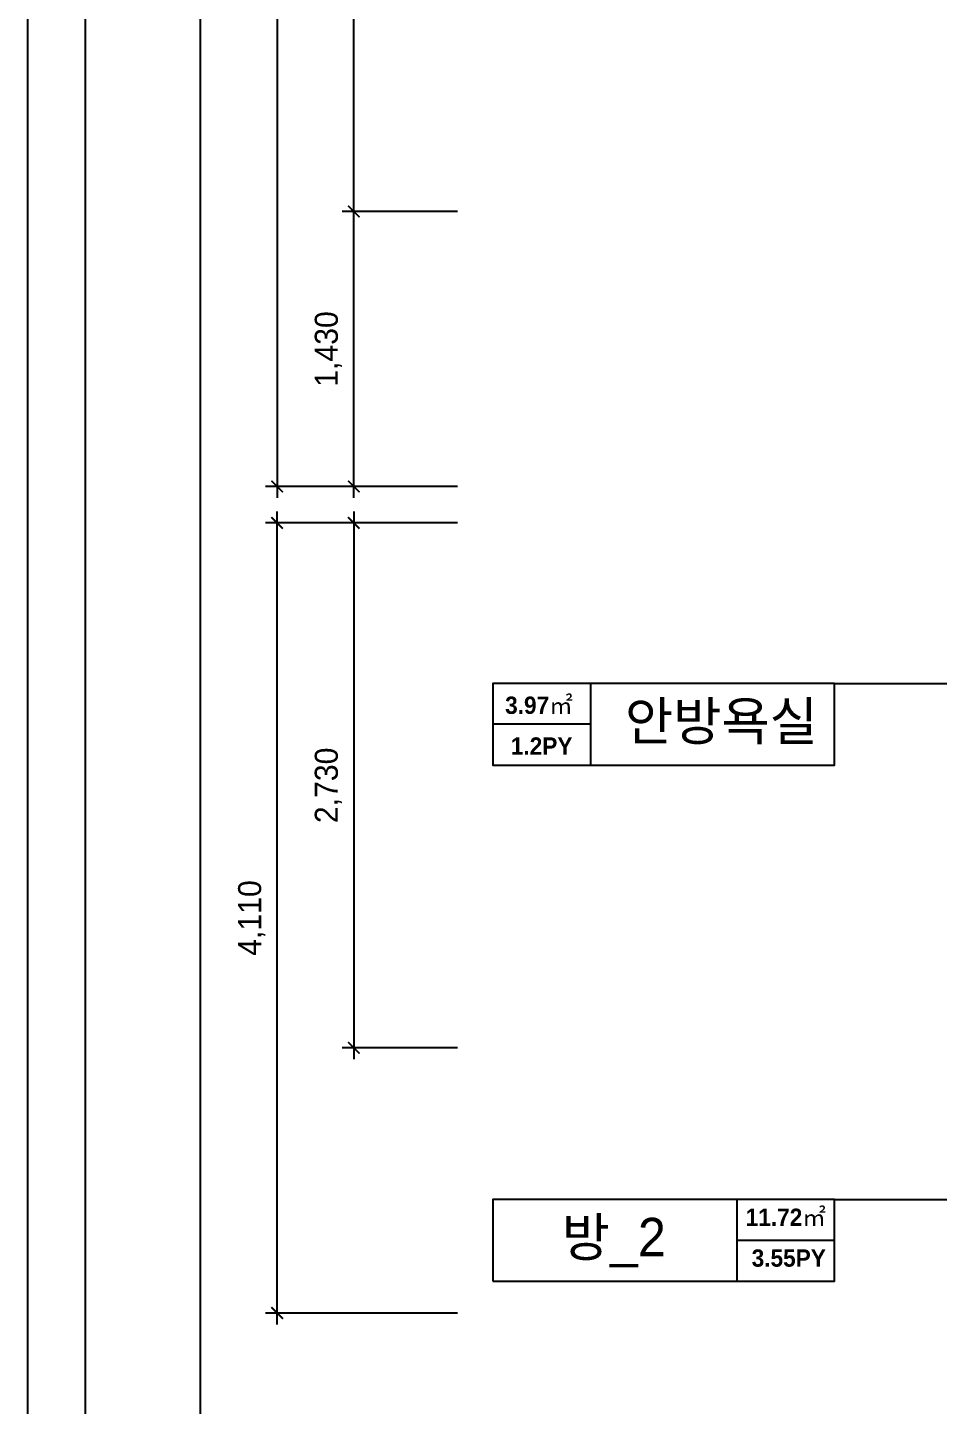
# Model space of a CAD drawing. Header units: inches. Extents: x 3778 to 56227, y -16914 to 35091.
# Drawn here: x 4378 to 9119, y 7194 to 14362 of the extents above; entities that cross this region are included whole.
import ezdxf
from ezdxf.enums import TextEntityAlignment as Align

# ---------------------------------------------------------------- set-up
doc = ezdxf.new("R2010")
doc.units = ezdxf.units.IN
doc.header["$LTSCALE"] = 100
doc.header["$MEASUREMENT"] = 0
doc.header["$PDSIZE"] = 700.071425
for name, color, linetype in [('0-ELC TEXT', 7, 'Continuous'), ('03-TEXT', 3, 'Continuous'), ('07-DIM WAL', 5, 'Continuous'), ('F-SYM', 7, 'Continuous'), ('FORM(YOURNAME)-11', 1, 'Continuous')]:
    doc.layers.add(name, color=color, linetype=linetype)
doc.styles.add('HY 울릉도 L', font='')
doc.styles.add('YOURNAME', font='HY울릉도M.TTF')
doc.styles.add('넥슨고딕', font='NEXONLv1GothicBold.ttf')
doc.styles.add('코레일둥고', font='Korail_Round_Gothic_Medium.ttf')
doc.styles.get('HY 울릉도 L').set_extended_font_data('HY울릉도L')
doc.dimstyles.new('60', dxfattribs={"dimscale": 60, "dimtxt": 2, "dimasz": 1, "dimexe": 1, "dimexo": 1, "dimgap": 1, "dimtad": 1, "dimdec": 0, "dimrnd": 0.05, "dimdsep": 46, "dimlunit": 6, "dimtxsty": 'HY 울릉도 L', "dimblk": 'ARCHTICK', "dimcen": 2.5, "dimdle": 1, "dimclrd": 133, "dimclre": 133, "dimclrt": 30, "dimadec": 0, "dimazin": 0, "dimtfac": 1, "dimtdec": 0, "dimtix": 1, "dimtmove": 2, "dimatfit": 3, "dimldrblk": 'ARCHTICK', "dimfxl": 0, "dimlwd": -1, "dimlwe": -1, "dimarcsym": 0})

# ---------------------------------------------------------------- blocks, each defined once
blk = doc.blocks.new('FORM-PLAN')
at = {"layer": 'Defpoints', "color": 158}
for points in [[(-71444, -2285), (10556, -2285), (10556, 55115), (-71444, 55115)], [(-69444, 53115), (-64, 53115), (-64, 1215), (-69444, 1215)]]:
    blk.add_lwpolyline(points, close=True, dxfattribs=at)
at = {"layer": 'FORM(YOURNAME)-11', "color": 250}
blk.add_lwpolyline([(-72444, -3285), (11556, -3285), (11556, 56115), (-72444, 56115)], close=True, dxfattribs=at)
at = {"layer": 'FORM(YOURNAME)-11', "color": 3, "style": 'YOURNAME'}
for tag, height, p in [('1', 450, (9905, 18188)), ('2', 450, (9905, 17544)), ('3', 450, (9905, 16257)), ('4', 450, (9905, 14326)), ('5', 515, (9905, 12009)), ('6', 515, (9905, 9757)), ('7', 515, (9905, 7504)), ('8', 515, (9905, 5252)), ('9', 515, (9905, 2999)), ('10', 515, (5655, 811)), ('11', 515, (9905, 747)), ('12', 515, (5655, -1441)), ('13', 515, (9905, -1441))]:
    blk.add_attdef(tag, text='', height=height, dxfattribs=at).set_placement(p, align=Align.MIDDLE_RIGHT)
blk = doc.blocks.new('*U629')
at = {"layer": 'F-SYM', "xscale": 0.3, "yscale": 0.3, "zscale": 0.3}
blk.add_blockref('FORM-PLAN', (26111.1, 4780.9), dxfattribs=at)
blk = doc.blocks.new('_ArchTick')
at = {"color": 0, "linetype": 'ByBlock', "const_width": 0.15}
blk.add_lwpolyline([(-0.5, -0.5), (0.5, 0.5)], dxfattribs=at)
blk = doc.blocks.new('*D125')
at = {"layer": '07-DIM WAL', "color": 133}
for p, q in [((5676.8, 7614.4), (5676.8, 11844.4)), ((6615.8, 11784.4), (5616.8, 11784.4)), ((6615.8, 7674.4), (5616.8, 7674.4))]:
    blk.add_line(p, q, dxfattribs=at)
at = {"layer": 'Defpoints', "color": 0}
for p in [(5676.8, 11784.4), (6675.8, 11784.4), (6675.8, 7674.4)]:
    blk.add_point(p, dxfattribs=at)
at = {"layer": '07-DIM WAL', "color": 133, "xscale": 60, "yscale": 60, "zscale": 60}
for p, rotation in [((5676.8, 11784.4), 90), ((5676.8, 7674.4), 270)]:
    blk.add_blockref('_ArchTick', p, dxfattribs=dict(at, rotation=rotation))
at = {"layer": '07-DIM WAL', "color": 30, "insert": (5544.9, 9729.4), "char_height": 120, "attachment_point": 5, "rotation": 90, "style": 'HY 울릉도 L'}
blk.add_mtext('4,110', dxfattribs=at)
blk = doc.blocks.new('*D126')
at = {"layer": '07-DIM WAL', "color": 133}
for p, q in [((6075.8, 11844.4), (6075.8, 8994.4)), ((6615.8, 11784.4), (6015.8, 11784.4)), ((6615.8, 9054.4), (6015.8, 9054.4))]:
    blk.add_line(p, q, dxfattribs=at)
at = {"layer": 'Defpoints', "color": 0}
for p in [(6675.8, 11784.4), (6075.8, 9054.4), (6675.8, 9054.4)]:
    blk.add_point(p, dxfattribs=at)
at = {"layer": '07-DIM WAL', "color": 133, "xscale": 60, "yscale": 60, "zscale": 60}
for p, rotation in [((6075.8, 11784.4), 90), ((6075.8, 9054.4), 270)]:
    blk.add_blockref('_ArchTick', p, dxfattribs=dict(at, rotation=rotation))
at = {"layer": '07-DIM WAL', "color": 30, "insert": (5943.8, 10419.4), "char_height": 120, "attachment_point": 5, "rotation": 90, "style": 'HY 울릉도 L'}
blk.add_mtext('2,730', dxfattribs=at)
blk = doc.blocks.new('*D127')
at = {"layer": '07-DIM WAL', "color": 133}
for p, q in [((5676.8, 18429.4), (5676.8, 11914.4)), ((6615.8, 18369.4), (5616.8, 18369.4)), ((6615.8, 11974.4), (5616.8, 11974.4))]:
    blk.add_line(p, q, dxfattribs=at)
at = {"layer": 'Defpoints', "color": 0}
for p in [(6675.8, 18369.4), (5676.8, 11974.4), (6675.8, 11974.4)]:
    blk.add_point(p, dxfattribs=at)
at = {"layer": '07-DIM WAL', "color": 133, "xscale": 60, "yscale": 60, "zscale": 60}
for p, rotation in [((5676.8, 18369.4), 90), ((5676.8, 11974.4), 270)]:
    blk.add_blockref('_ArchTick', p, dxfattribs=dict(at, rotation=rotation))
at = {"layer": '07-DIM WAL', "color": 30, "insert": (5544.8, 15171.9), "char_height": 120, "attachment_point": 5, "rotation": 90, "style": 'HY 울릉도 L'}
blk.add_mtext('6,395', dxfattribs=at)
blk = doc.blocks.new('*D128')
at = {"layer": '07-DIM WAL', "color": 133}
for p, q in [((6615.8, 13404.4), (6015.8, 13404.4)), ((6075.8, 11914.4), (6075.8, 13464.4)), ((6615.8, 11974.4), (6015.8, 11974.4))]:
    blk.add_line(p, q, dxfattribs=at)
at = {"layer": 'Defpoints', "color": 0}
for p in [(6075.8, 13404.4), (6675.8, 13404.4), (6675.8, 11974.4)]:
    blk.add_point(p, dxfattribs=at)
at = {"layer": '07-DIM WAL', "color": 133, "xscale": 60, "yscale": 60, "zscale": 60}
for p, rotation in [((6075.8, 13404.4), 90), ((6075.8, 11974.4), 270)]:
    blk.add_blockref('_ArchTick', p, dxfattribs=dict(at, rotation=rotation))
at = {"layer": '07-DIM WAL', "color": 30, "insert": (5943.8, 12689.4), "char_height": 120, "attachment_point": 5, "rotation": 90, "style": 'HY 울릉도 L'}
blk.add_mtext('1,430', dxfattribs=at)
blk = doc.blocks.new('*D129')
at = {"layer": '07-DIM WAL', "color": 133}
for p, q in [((6075.8, 13344.4), (6075.8, 16864.4)), ((6615.8, 16804.4), (6015.8, 16804.4)), ((6615.8, 13404.4), (6015.8, 13404.4))]:
    blk.add_line(p, q, dxfattribs=at)
at = {"layer": 'Defpoints', "color": 0}
for p in [(6075.8, 16804.4), (6675.8, 16804.4), (6675.8, 13404.4)]:
    blk.add_point(p, dxfattribs=at)
at = {"layer": '07-DIM WAL', "color": 133, "xscale": 60, "yscale": 60, "zscale": 60}
for p, rotation in [((6075.8, 16804.4), 90), ((6075.8, 13404.4), 270)]:
    blk.add_blockref('_ArchTick', p, dxfattribs=dict(at, rotation=rotation))
at = {"layer": '07-DIM WAL', "color": 30, "insert": (5943.8, 15104.4), "char_height": 120, "attachment_point": 5, "rotation": 90, "style": 'HY 울릉도 L'}
blk.add_mtext('3,400', dxfattribs=at)

msp = doc.modelspace()

# ---------------------------------------------------------------- linework, layer by layer
at = {"layer": '0-ELC TEXT'}
for p, q in [((7309.7, 10524.9), (7309.7, 10949.4)), ((8578.4, 10949.4), (10024.7, 10949.4)), ((7309.7, 10737.2), (6800.1, 10737.2)), ((8068.8, 8265.4), (8068.8, 7840.9)), ((8578.4, 8265.4), (11603, 8265.4)), ((8068.8, 8053.2), (8578.4, 8053.2))]:
    msp.add_line(p, q, dxfattribs=at)
for points in [[(8578.4, 10949.4), (6800.1, 10949.4), (6800.1, 10524.9), (8578.4, 10524.9)], [(6800.1, 7840.9), (8578.4, 7840.9), (8578.4, 8265.4), (6800.1, 8265.4)]]:
    msp.add_lwpolyline(points, close=True, dxfattribs=at)

# ---------------------------------------------------------------- block references
at = {"layer": '07-DIM WAL'}
msp.add_blockref('*U629', (0, 0), dxfattribs=at)

# ---------------------------------------------------------------- texts
at = {"layer": '03-TEXT'}
for s, height, style, p in [('3.97㎡', 90, '넥슨고딕', (7039.4, 10791.3)), ('안방욕실', 200, '코레일둥고', (7989.1, 10653.9)), ('1.2PY', 90, '넥슨고딕', (7053.4, 10579)), ('방_2', 200, '코레일둥고', (7429.1, 7969.3)), ('11.72㎡', 90, '넥슨고딕', (8324.2, 8127.6)), ('3.55PY', 90, '넥슨고딕', (8339.6, 7915.3))]:
    msp.add_text(s, height=height, dxfattribs=dict(at, style=style)).set_placement(p, align=Align.CENTER)

# ---------------------------------------------------------------- dimensions: what is measured, and where the dimension line sits
at = {"layer": '07-DIM WAL'}
for base, p1, p2, picture, middle in [((5676.8, 11974.4), (6675.8, 18369.4), (6675.8, 11974.4), '*D127', (5544.8, 15171.9)), ((6075.8, 16804.4), (6675.8, 13404.4), (6675.8, 16804.4), '*D129', (5943.8, 15104.4)), ((6075.8, 13404.4), (6675.8, 11974.4), (6675.8, 13404.4), '*D128', (5943.8, 12689.4)), ((5676.8, 11784.4), (6675.8, 7674.4), (6675.8, 11784.4), '*D125', (5544.9, 9729.4)), ((6075.8, 9054.4), (6675.8, 11784.4), (6675.8, 9054.4), '*D126', (5943.8, 10419.4))]:
    dim = msp.add_linear_dim(base=base, p1=p1, p2=p2, angle=90, dimstyle='60', dxfattribs=at)
    dim.commit()
    dim.dimension.update_dxf_attribs({"geometry": picture, "text_midpoint": middle})

doc.saveas('drawing.dxf')
